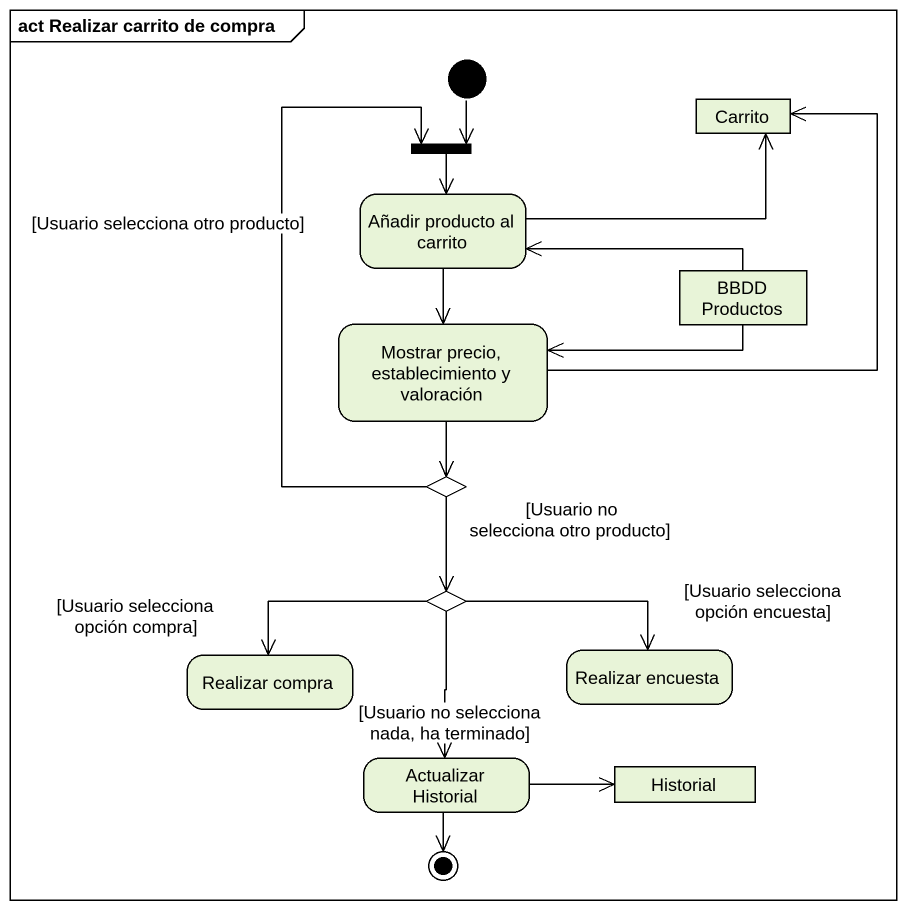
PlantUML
@startuml
mainframe act Realizar carrito de compra
hide empty description
state Carrito <<object>>
state "Añadir producto al carrito" as Añadir_producto_al_carrito
state fork1 <<join>>
state "Mostrar precio, establecimiento y valoración" as Mostrar_precio
state "BBDD Productos" as BBDD_Productos <<object>>
state choice1 <<choice>>
state choice2 <<choice>>
state "Realizar compra" as Realizar_compra
state "Realizar encuesta" as Realizar_encuesta
state "Actualizar Historial" as Actualizar_Historial
state Historial <<object>>
[*] --> fork1
Añadir_producto_al_carrito -right-> Carrito
Añadir_producto_al_carrito --> Mostrar_precio
fork1 --> Añadir_producto_al_carrito
Mostrar_precio -up-> Carrito
Mostrar_precio --> choice1
BBDD_Productos -left-> Añadir_producto_al_carrito
BBDD_Productos -left-> Mostrar_precio
choice1 -up-> fork1 : [Usuario selecciona otro producto]
choice1 --> choice2 : [Usuario no selecciona otro producto]
choice2 -left-> Realizar_compra : [Usuario selecciona opción compra]
choice2 -right-> Realizar_encuesta : [Usuario selecciona opción encuesta]
choice2 --> Actualizar_Historial : [Usuario no selecciona nada, ha terminado]
Actualizar_Historial -right-> Historial
Actualizar_Historial --> [*]
@enduml
